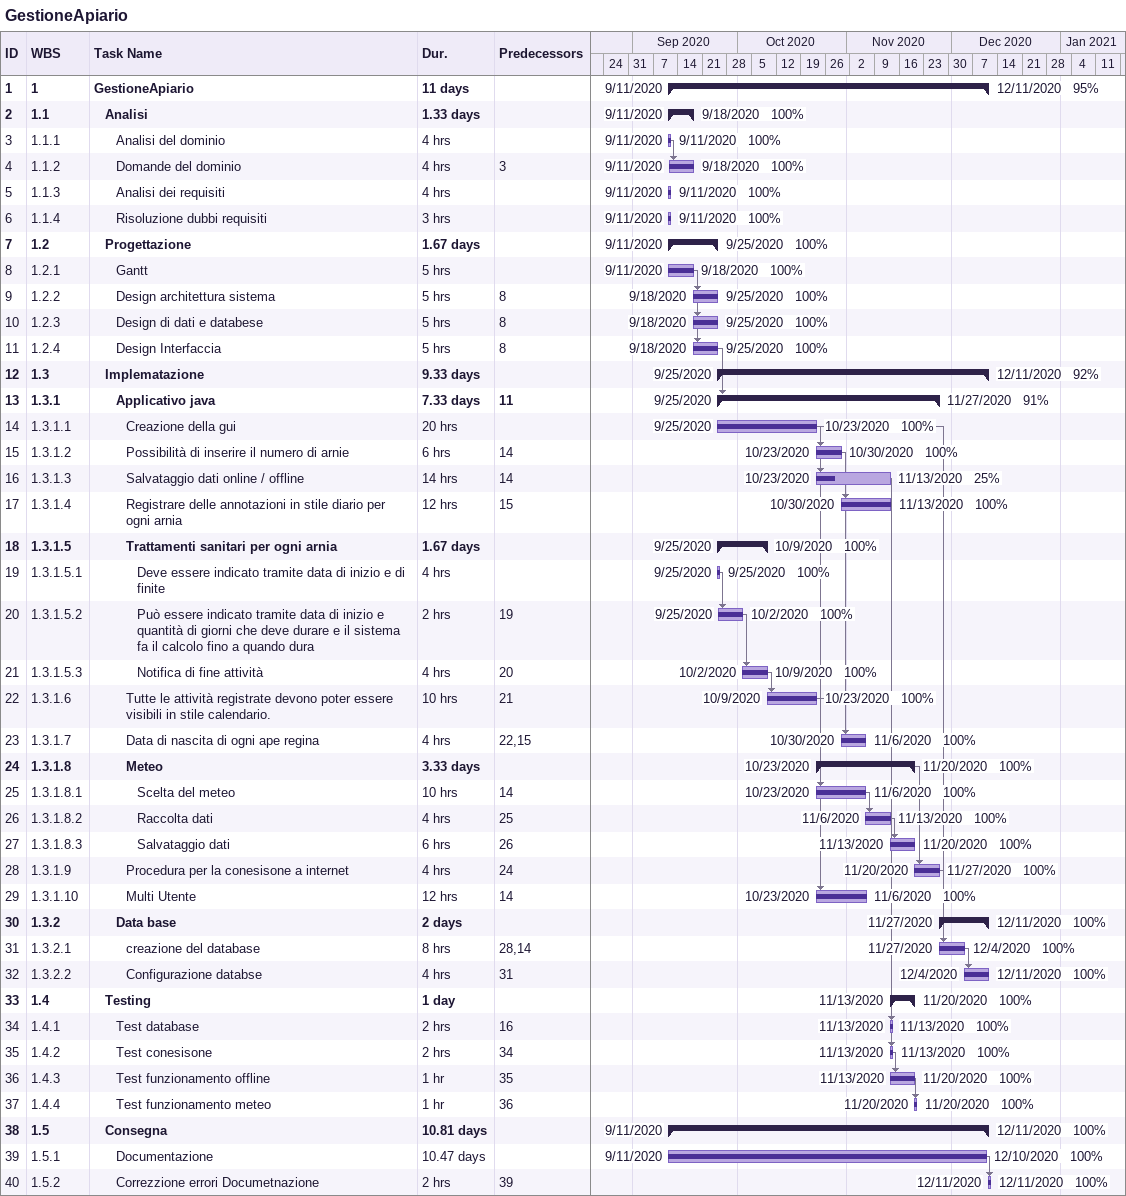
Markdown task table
GestioneApiario

| ID | WBS | Task | Duration | Start | Finish | Predecessors | % complete |
|---|---|---|---|---|---|---|---|
| 1 | 1 | **GestioneApiario** | 11d | 2020-09-11 | 2020-12-11 |  | 95 |
| 2 | 1.1 | **Analisi** | 1.33d | 2020-09-11 | 2020-09-18 |  | 100 |
| 3 | 1.1.1 | Analisi del dominio | 4h | 2020-09-11 | 2020-09-11 |  | 100 |
| 4 | 1.1.2 | Domande del dominio | 4h | 2020-09-11 | 2020-09-18 | 3 | 100 |
| 5 | 1.1.3 | Analisi dei requisiti | 4h | 2020-09-11 | 2020-09-11 |  | 100 |
| 6 | 1.1.4 | Risoluzione dubbi requisiti | 3h | 2020-09-11 | 2020-09-11 |  | 100 |
| 7 | 1.2 | **Progettazione** | 1.67d | 2020-09-11 | 2020-09-25 |  | 100 |
| 8 | 1.2.1 | Gantt | 5h | 2020-09-11 | 2020-09-18 |  | 100 |
| 9 | 1.2.2 | Design architettura sistema | 5h | 2020-09-18 | 2020-09-25 | 8 | 100 |
| 10 | 1.2.3 | Design di dati e databese | 5h | 2020-09-18 | 2020-09-25 | 8 | 100 |
| 11 | 1.2.4 | Design Interfaccia | 5h | 2020-09-18 | 2020-09-25 | 8 | 100 |
| 12 | 1.3 | **Implematazione** | 9.33d | 2020-09-25 | 2020-12-11 |  | 92 |
| 13 | 1.3.1 | **Applicativo java** | 7.33d | 2020-09-25 | 2020-11-27 | 11 | 91 |
| 14 | 1.3.1.1 | Creazione della gui | 20h | 2020-09-25 | 2020-10-23 |  | 100 |
| 15 | 1.3.1.2 | Possibilità di inserire il numero di arnie | 6h | 2020-10-23 | 2020-10-30 | 14 | 100 |
| 16 | 1.3.1.3 | Salvataggio dati online / offline | 14h | 2020-10-23 | 2020-11-13 | 14 | 25 |
| 17 | 1.3.1.4 | Registrare delle annotazioni in stile diario per ogni arnia | 12h | 2020-10-30 | 2020-11-13 | 15 | 100 |
| 18 | 1.3.1.5 | **Trattamenti sanitari per ogni arnia** | 1.67d | 2020-09-25 | 2020-10-09 |  | 100 |
| 19 | 1.3.1.5.1 | Deve essere indicato tramite data di inizio e di finite | 4h | 2020-09-25 | 2020-09-25 |  | 100 |
| 20 | 1.3.1.5.2 | Può essere indicato tramite data di inizio e quantità di giorni che deve durare e il sistema fa il calcolo fino a quando dura | 2h | 2020-09-25 | 2020-10-02 | 19 | 100 |
| 21 | 1.3.1.5.3 | Notifica di fine attività | 4h | 2020-10-02 | 2020-10-09 | 20 | 100 |
| 22 | 1.3.1.6 | Tutte le attività registrate devono poter essere visibili in stile calendario. | 10h | 2020-10-09 | 2020-10-23 | 21 | 100 |
| 23 | 1.3.1.7 | Data di nascita di ogni ape regina | 4h | 2020-10-30 | 2020-11-06 | 22, 15 | 100 |
| 24 | 1.3.1.8 | **Meteo** | 3.33d | 2020-10-23 | 2020-11-20 |  | 100 |
| 25 | 1.3.1.8.1 | Scelta del meteo | 10h | 2020-10-23 | 2020-11-06 | 14 | 100 |
| 26 | 1.3.1.8.2 | Raccolta dati | 4h | 2020-11-06 | 2020-11-13 | 25 | 100 |
| 27 | 1.3.1.8.3 | Salvataggio dati | 6h | 2020-11-13 | 2020-11-20 | 26 | 100 |
| 28 | 1.3.1.9 | Procedura per la conesisone a internet | 4h | 2020-11-20 | 2020-11-27 | 24 | 100 |
| 29 | 1.3.1.10 | Multi Utente | 12h | 2020-10-23 | 2020-11-06 | 14 | 100 |
| 30 | 1.3.2 | **Data base** | 2d | 2020-11-27 | 2020-12-11 |  | 100 |
| 31 | 1.3.2.1 | creazione del database | 8h | 2020-11-27 | 2020-12-04 | 28, 14 | 100 |
| 32 | 1.3.2.2 | Configurazione databse | 4h | 2020-12-04 | 2020-12-11 | 31 | 100 |
| 33 | 1.4 | **Testing** | 1d | 2020-11-13 | 2020-11-20 |  | 100 |
| 34 | 1.4.1 | Test database | 2h | 2020-11-13 | 2020-11-13 | 16 | 100 |
| 35 | 1.4.2 | Test conesisone | 2h | 2020-11-13 | 2020-11-13 | 34 | 100 |
| 36 | 1.4.3 | Test funzionamento offline | 1h | 2020-11-13 | 2020-11-20 | 35 | 100 |
| 37 | 1.4.4 | Test funzionamento meteo | 1h | 2020-11-20 | 2020-11-20 | 36 | 100 |
| 38 | 1.5 | **Consegna** | 10.81d | 2020-09-11 | 2020-12-11 |  | 100 |
| 39 | 1.5.1 | Documentazione | 10.47d | 2020-09-11 | 2020-12-10 |  | 100 |
| 40 | 1.5.2 | Correzzione errori Documetnazione | 2h | 2020-12-11 | 2020-12-11 | 39 | 100 |
